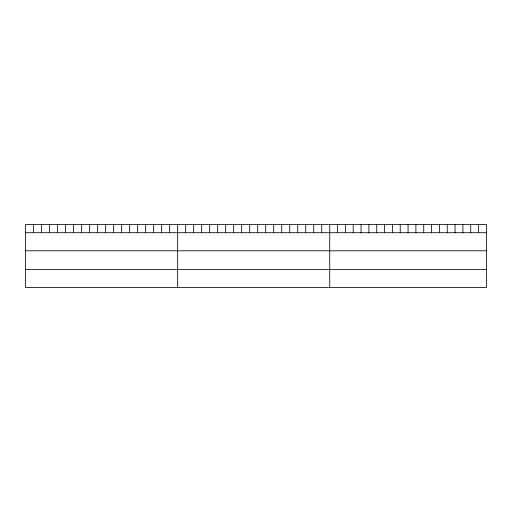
<?xml version="1.0" encoding="UTF-8"?>
<svg xmlns="http://www.w3.org/2000/svg" width="512" height="512" viewBox="0 0 512 512"><rect width="100%" height="100%" fill="white"/><g stroke="black" fill="none" stroke-linecap="round" stroke-linejoin="round"><path stroke-width="0.77" d="M486.4 232.71L486.4 287.52L25.6 287.52L25.6 224.48L486.4 224.48L486.4 232.71L25.6 232.71M25.6 250.797L486.4 250.797M25.6 269.434L486.4 269.434M478.566 224.48L478.566 232.71M470.733 224.48L470.733 232.71M462.899 224.48L462.899 232.71M455.066 224.48L455.066 232.71M447.232 224.48L447.232 232.71M439.398 224.48L439.398 232.71M431.565 224.48L431.565 232.71M423.731 224.48L423.731 232.71M415.898 224.48L415.898 232.71M408.064 224.48L408.064 232.71M400.23 224.48L400.23 232.71M392.397 224.48L392.397 232.71M384.563 224.48L384.563 232.71M376.73 224.48L376.73 232.71M368.896 224.48L368.896 232.71M361.062 224.48L361.062 232.71M353.229 224.48L353.229 232.71M345.395 224.48L345.395 232.71M337.562 224.48L337.562 232.71M329.728 224.48L329.728 287.52M321.722 224.48L321.722 232.71M313.722 224.48L313.722 232.71M305.715 224.48L305.715 232.71M297.715 224.48L297.715 232.71M289.709 224.48L289.709 232.71M281.709 224.48L281.709 232.71M273.702 224.48L273.702 232.71M265.702 224.48L265.702 232.71M257.696 224.48L257.696 232.71M249.696 224.48L249.696 232.71M241.69 224.48L241.69 232.71M233.69 224.48L233.69 232.71M225.683 224.48L225.683 232.71M217.683 224.48L217.683 232.71M209.677 224.48L209.677 232.71M201.677 224.48L201.677 232.71M193.67 224.48L193.67 232.71M185.67 224.48L185.67 232.71M177.664 224.48L177.664 287.52M169.658 224.48L169.658 232.71M161.658 224.48L161.658 232.71M153.651 224.48L153.651 232.71M145.651 224.48L145.651 232.71M137.645 224.48L137.645 232.71M129.645 224.48L129.645 232.71M121.638 224.48L121.638 232.71M113.638 224.48L113.638 232.71M105.632 224.48L105.632 232.71M97.632 224.48L97.632 232.71M89.626 224.48L89.626 232.71M81.626 224.48L81.626 232.71M73.619 224.48L73.619 232.71M65.619 224.48L65.619 232.71M57.613 224.48L57.613 232.71M49.613 224.48L49.613 232.71M41.606 224.48L41.606 232.71M33.606 224.48L33.606 232.71"/></g></svg>
